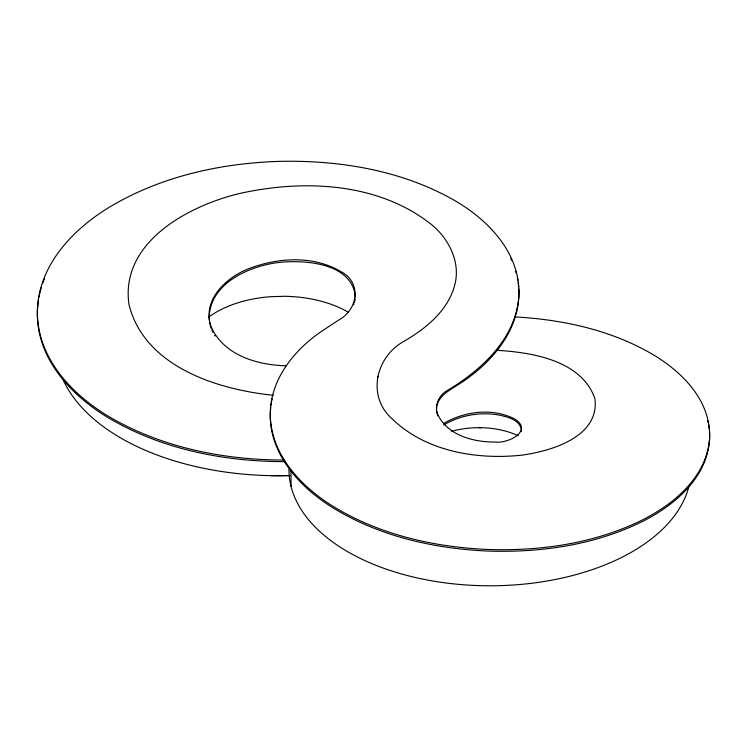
<?xml version="1.0" encoding="UTF-8"?>
<svg xmlns="http://www.w3.org/2000/svg" width="747" height="747" viewBox="0 0 747 747"><rect width="100%" height="100%" fill="white"/><g stroke="black" fill="none" stroke-linecap="round" stroke-linejoin="round"><path stroke-width="1.12" d="M288.968 469.359L288.968 469.751A200.999 116.046 0 0 0 475.437 585.489A200.999 116.046 0 0 0 688.865 486.474M37.35 314.057L37.378 310.089M270.274 415.752L270.302 412.055M518.932 291.89L518.81 297.913M709.65 434.773L709.529 440.263M436.537 408.992C436.771 396.106 450.656 389.617 459.75 383.687C490.368 363.92 518.343 332.34 518.904 294.113M37.378 311.658C37.901 265.587 73.243 228.666 110.687 206.424C162.22 175.825 222.625 162.799 282.086 161.296C340.156 160.4 399.841 170.241 451.169 198.534C485.942 217.648 519.641 251.067 518.932 293.459M270.302 413.633C270.461 379.392 294.085 350.166 321.163 331.593L338.746 320.024C357.832 309.828 362.015 282.562 341.062 271.693C314.095 255.623 279.593 257.351 250.936 267.902C227.471 275.942 201.288 299.706 211.214 326.859C223.446 355.077 257.435 365.18 285.84 365.75M355.441 297.119C352.332 263.177 306.046 259.788 279.854 262.346C249.134 265.717 207.554 284.056 209.263 320.472M709.622 436.724C709.006 476.1 675.372 504.981 642.747 521.331C594.575 545.291 539.707 552.976 486.372 550.987C432.644 548.438 378.169 535.898 332.098 507.288C299.846 487.259 269.63 454.409 270.274 414.183M37.481 309.267L38.508 299.706M270.395 411.513L270.75 407.274M518.642 298.567C514.496 340.912 479.369 371.651 444.885 392.007C438.424 396.984 434.586 405.817 437.49 413.773C446.883 435.324 473.682 442.327 495.289 442.019C507.699 443.858 534.198 430.804 514.356 418.796C492.301 407.666 464.69 411.27 443.746 423.4M709.389 440.637C705.401 478.659 672.3 505.327 640.142 521.051C592.558 543.956 538.764 551.379 486.372 549.409C433.605 546.925 380.204 534.749 334.619 507.278C302.33 487.726 271.637 456.165 270.302 416.303M271.012 405.154L271.329 403.044M355.236 299.052L354.853 300.985M521.378 431.439C521.471 419.711 506.326 416.481 497.194 414.716C478.883 411.942 459.694 415.481 443.746 424.978M38.928 297.325L39.246 295.737M271.712 400.943L272.151 398.842M39.414 294.944L39.955 292.572M377.646 377.356L377.898 376.292M40.161 291.778L41.244 287.838M354.293 302.918L354.498 302.274M42.775 283.122L43.643 280.788M43.952 280.004L44.568 278.444M353.564 304.841L353.826 304.197M284.056 460.059C225.202 459.928 165.208 448.275 113.535 419.235C75.933 398.058 40.133 362.725 37.481 317.26M285.037 461.627C224.791 461.618 163.229 449.61 110.687 419.16C73.187 397.441 37.836 360.736 37.378 314.87M479.032 427.676L481.348 427.704M270.517 475.643L282.31 475.699A222.176 128.279 0 0 0 289.453 475.559M496.904 350.306C532.247 352.435 581.418 360.278 594.92 398.581C599.869 437.014 550.866 451.291 521.359 455.212C476.343 459.872 425.911 451.449 392.287 419.02C366.291 396.153 375.834 356.198 404.678 340.921C426.509 328.064 448.555 310.061 454.904 284.364C460.488 262.514 449.367 239.918 432.952 225.753C379.7 182.315 303.908 179.047 239.339 193.566C188.356 205.789 119.922 242.345 128.998 304.608C144.423 366.562 217.041 389.523 273.355 395.284M515.066 316.924C562.799 319.576 611.177 330.034 652.738 354.433C680.797 371.063 708.221 397.852 709.529 432.438M348.363 312.265L347.831 311.957A92.759 53.551 0 0 0 284.616 296.288L270.489 296.708A92.759 53.551 0 0 0 208.861 317.073M214.594 335.328L215.061 336.075M212.531 331.537L212.904 332.303M510.733 258.397L511.723 260.535M211.831 329.997L212.176 330.772M210.934 327.653L211.214 328.437M437.649 415.799L437.35 414.893M210.673 326.859L210.196 325.281M515.719 271.357L516.326 273.551M210 324.478L209.496 322.078M707.773 420.729L708.212 422.681M436.995 413.53L436.631 411.252M517.354 277.94L517.774 280.153M708.595 424.623L709.183 428.526M518.129 282.357L518.642 286.792M709.529 430.86L709.622 434.39M518.81 289.014L518.904 291.237M709.622 432.812L709.65 436.351M37.35 312.479L37.378 316.448M291.013 470.834L291.013 486.278M451.664 431.355A61.926 35.753 0 0 1 518.241 435.762M289.957 475.54A222.176 128.269 0 0 1 124.488 440.095L121.051 438.153A222.176 128.269 0 0 1 62.617 378.589"/></g></svg>
